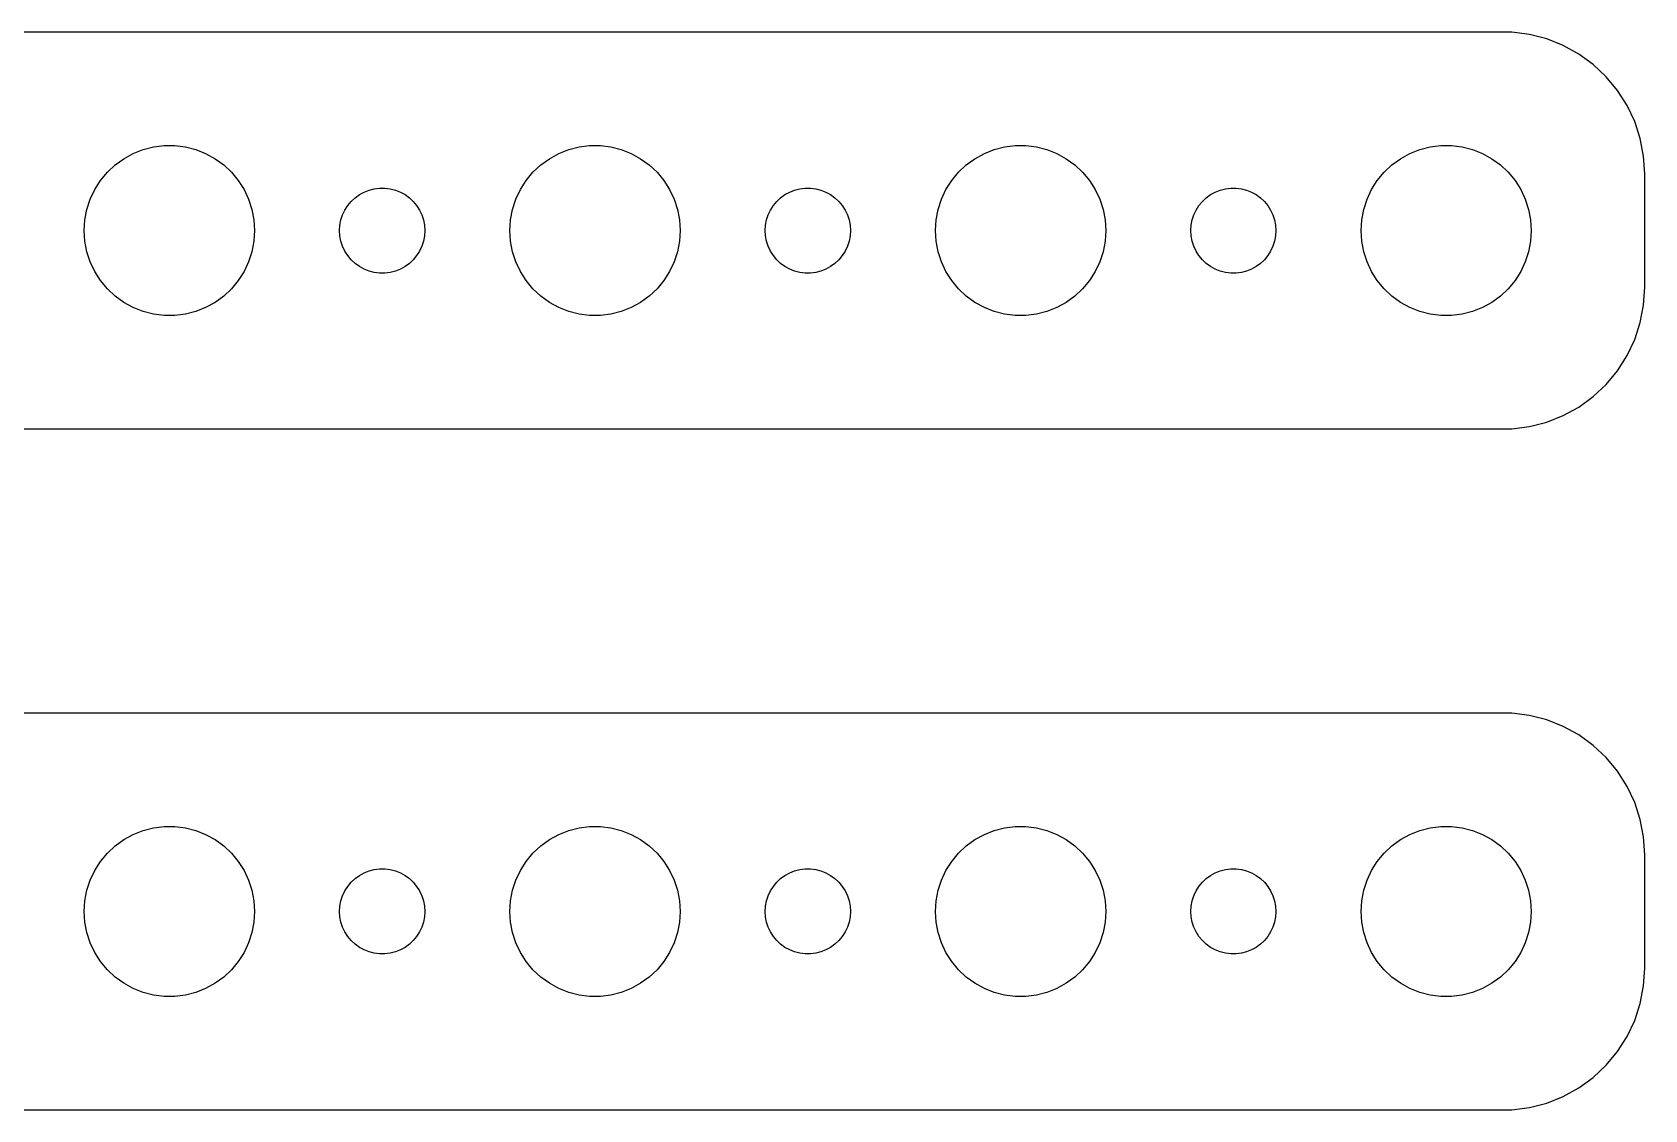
# Model space of a CAD drawing. Header units: metres. Extents: x -112 to 112, y 65 to 151.
# Drawn here: x 55.2 to 112, y 65 to 103 of the extents above; entities that cross this region are included whole.
import ezdxf

# ---------------------------------------------------------------- set-up
doc = ezdxf.new("R2010")
doc.units = ezdxf.units.M

msp = doc.modelspace()

# ---------------------------------------------------------------- linework, layer by layer
for p, q in [((107.314, 102.99), (-107.314, 102.99)), ((107.937, 102.911), (107.314, 102.99)), ((108.545, 102.755), (107.937, 102.911)), ((109.129, 102.524), (108.545, 102.755)), ((109.679, 102.222), (109.129, 102.524)), ((110.187, 101.853), (109.679, 102.222)), ((110.645, 101.423), (110.187, 101.853)), ((111.045, 100.939), (110.645, 101.423)), ((111.382, 100.409), (111.045, 100.939)), ((111.649, 99.8406), (111.382, 100.409)), ((111.843, 99.2434), (111.649, 99.8406)), ((59.0729, 98.8532), (59.4379, 98.9469)), ((59.4379, 98.9469), (59.8116, 98.9941)), ((59.8116, 98.9941), (60.1884, 98.9941)), ((60.1884, 98.9941), (60.5621, 98.9469)), ((60.5621, 98.9469), (60.927, 98.8532)), ((74.073, 98.8532), (74.4379, 98.9469)), ((74.4379, 98.9469), (74.8116, 98.9941)), ((74.8116, 98.9941), (75.1884, 98.9941)), ((75.1884, 98.9941), (75.5621, 98.9469)), ((75.5621, 98.9469), (75.927, 98.8532)), ((89.073, 98.8532), (89.4379, 98.9469)), ((89.4379, 98.9469), (89.8116, 98.9941)), ((89.8116, 98.9941), (90.1884, 98.9941)), ((90.1884, 98.9941), (90.5621, 98.9469)), ((90.5621, 98.9469), (90.927, 98.8532)), ((104.073, 98.8532), (104.438, 98.9469)), ((104.438, 98.9469), (104.812, 98.9941)), ((104.812, 98.9941), (105.188, 98.9941)), ((105.188, 98.9941), (105.562, 98.9469)), ((105.562, 98.9469), (105.927, 98.8532)), ((111.961, 98.6267), (111.843, 99.2434)), ((58.0877, 98.3115), (58.3925, 98.533)), ((58.3925, 98.533), (58.7227, 98.7145)), ((58.7227, 98.7145), (59.0729, 98.8532)), ((60.927, 98.8532), (61.2773, 98.7145)), ((61.2773, 98.7145), (61.6075, 98.533)), ((61.6075, 98.533), (61.9123, 98.3115)), ((73.0877, 98.3115), (73.3925, 98.533)), ((73.3925, 98.533), (73.7227, 98.7145)), ((73.7227, 98.7145), (74.073, 98.8532)), ((75.927, 98.8532), (76.2773, 98.7145)), ((76.2773, 98.7145), (76.6075, 98.533)), ((76.6075, 98.533), (76.9123, 98.3115)), ((88.0877, 98.3115), (88.3925, 98.533)), ((88.3925, 98.533), (88.7227, 98.7145)), ((88.7227, 98.7145), (89.073, 98.8532)), ((90.927, 98.8532), (91.2773, 98.7145)), ((91.2773, 98.7145), (91.6075, 98.533)), ((91.6075, 98.533), (91.9123, 98.3115)), ((103.088, 98.3115), (103.393, 98.533)), ((103.393, 98.533), (103.723, 98.7145)), ((103.723, 98.7145), (104.073, 98.8532)), ((105.927, 98.8532), (106.277, 98.7145)), ((106.277, 98.7145), (106.607, 98.533)), ((106.607, 98.533), (106.912, 98.3115)), ((112, 98), (111.961, 98.6267)), ((57.3711, 97.4453), (57.5729, 97.7634)), ((57.5729, 97.7634), (57.8131, 98.0536)), ((57.8131, 98.0536), (58.0877, 98.3115)), ((61.9123, 98.3115), (62.1869, 98.0536)), ((62.1869, 98.0536), (62.427, 97.7634)), ((62.427, 97.7634), (62.6289, 97.4453)), ((72.3711, 97.4453), (72.573, 97.7634)), ((72.573, 97.7634), (72.8131, 98.0536)), ((72.8131, 98.0536), (73.0877, 98.3115)), ((76.9123, 98.3115), (77.1869, 98.0536)), ((77.1869, 98.0536), (77.427, 97.7634)), ((77.427, 97.7634), (77.6289, 97.4453)), ((87.3711, 97.4453), (87.573, 97.7634)), ((87.573, 97.7634), (87.8131, 98.0536)), ((87.8131, 98.0536), (88.0877, 98.3115)), ((91.9123, 98.3115), (92.1869, 98.0536)), ((92.1869, 98.0536), (92.427, 97.7634)), ((92.427, 97.7634), (92.6289, 97.4453)), ((102.371, 97.4453), (102.573, 97.7634)), ((102.573, 97.7634), (102.813, 98.0536)), ((102.813, 98.0536), (103.088, 98.3115)), ((106.912, 98.3115), (107.187, 98.0536)), ((107.187, 98.0536), (107.427, 97.7634)), ((107.427, 97.7634), (107.629, 97.4453)), ((112, 94), (112, 98)), ((57.2107, 97.1044), (57.3711, 97.4453)), ((62.6289, 97.4453), (62.7893, 97.1044)), ((66.5439, 97.1558), (66.6963, 97.2665)), ((66.6963, 97.2665), (66.8613, 97.3572)), ((66.8613, 97.3572), (67.0365, 97.4266)), ((67.0365, 97.4266), (67.2189, 97.4734)), ((67.2189, 97.4734), (67.4058, 97.497)), ((67.4058, 97.497), (67.5942, 97.497)), ((67.5942, 97.497), (67.7811, 97.4734)), ((67.7811, 97.4734), (67.9635, 97.4266)), ((67.9635, 97.4266), (68.1387, 97.3572)), ((68.1387, 97.3572), (68.3037, 97.2665)), ((68.3037, 97.2665), (68.4561, 97.1558)), ((72.2107, 97.1044), (72.3711, 97.4453)), ((77.6289, 97.4453), (77.7893, 97.1044)), ((81.5439, 97.1558), (81.6963, 97.2665)), ((81.6963, 97.2665), (81.8613, 97.3572)), ((81.8613, 97.3572), (82.0365, 97.4266)), ((82.0365, 97.4266), (82.2189, 97.4734)), ((82.2189, 97.4734), (82.4058, 97.497)), ((82.4058, 97.497), (82.5942, 97.497)), ((82.5942, 97.497), (82.7811, 97.4734)), ((82.7811, 97.4734), (82.9635, 97.4266)), ((82.9635, 97.4266), (83.1387, 97.3572)), ((83.1387, 97.3572), (83.3037, 97.2665)), ((83.3037, 97.2665), (83.4561, 97.1558)), ((87.2107, 97.1044), (87.3711, 97.4453)), ((92.6289, 97.4453), (92.7893, 97.1044)), ((96.5439, 97.1558), (96.6963, 97.2665)), ((96.6963, 97.2665), (96.8613, 97.3572)), ((96.8613, 97.3572), (97.0365, 97.4266)), ((97.0365, 97.4266), (97.2189, 97.4734)), ((97.2189, 97.4734), (97.4058, 97.497)), ((97.4058, 97.497), (97.5942, 97.497)), ((97.5942, 97.497), (97.7811, 97.4734)), ((97.7811, 97.4734), (97.9635, 97.4266)), ((97.9635, 97.4266), (98.1387, 97.3572)), ((98.1387, 97.3572), (98.3037, 97.2665)), ((98.3037, 97.2665), (98.4561, 97.1558)), ((102.211, 97.1044), (102.371, 97.4453)), ((107.629, 97.4453), (107.789, 97.1044)), ((57.0237, 96.376), (57.0942, 96.7461)), ((57.0942, 96.7461), (57.2107, 97.1044)), ((62.7893, 97.1044), (62.9057, 96.7461)), ((62.9057, 96.7461), (62.9763, 96.376)), ((66.1053, 96.5522), (66.1855, 96.7226)), ((66.1855, 96.7226), (66.2865, 96.8817)), ((66.2865, 96.8817), (66.4065, 97.0268)), ((66.4065, 97.0268), (66.5439, 97.1558)), ((68.4561, 97.1558), (68.5934, 97.0268)), ((68.5934, 97.0268), (68.7135, 96.8817)), ((68.7135, 96.8817), (68.8145, 96.7226)), ((68.8145, 96.7226), (68.8947, 96.5522)), ((72.0237, 96.376), (72.0943, 96.7461)), ((72.0943, 96.7461), (72.2107, 97.1044)), ((77.7893, 97.1044), (77.9057, 96.7461)), ((77.9057, 96.7461), (77.9763, 96.376)), ((81.1053, 96.5522), (81.1855, 96.7226)), ((81.1855, 96.7226), (81.2865, 96.8817)), ((81.2865, 96.8817), (81.4065, 97.0268)), ((81.4065, 97.0268), (81.5439, 97.1558)), ((83.4561, 97.1558), (83.5934, 97.0268)), ((83.5934, 97.0268), (83.7135, 96.8817)), ((83.7135, 96.8817), (83.8145, 96.7226)), ((83.8145, 96.7226), (83.8947, 96.5522)), ((87.0237, 96.376), (87.0943, 96.7461)), ((87.0943, 96.7461), (87.2107, 97.1044)), ((92.7893, 97.1044), (92.9057, 96.7461)), ((92.9057, 96.7461), (92.9763, 96.376)), ((96.1053, 96.5522), (96.1855, 96.7226)), ((96.1855, 96.7226), (96.2865, 96.8817)), ((96.2865, 96.8817), (96.4065, 97.0268)), ((96.4065, 97.0268), (96.5439, 97.1558)), ((98.4561, 97.1558), (98.5934, 97.0268)), ((98.5934, 97.0268), (98.7135, 96.8817)), ((98.7135, 96.8817), (98.8145, 96.7226)), ((98.8145, 96.7226), (98.8947, 96.5522)), ((102.024, 96.376), (102.094, 96.7461)), ((102.094, 96.7461), (102.211, 97.1044)), ((107.789, 97.1044), (107.906, 96.7461)), ((107.906, 96.7461), (107.976, 96.376)), ((57, 96), (57.0237, 96.376)), ((62.9763, 96.376), (63, 96)), ((66, 96), (66.0118, 96.188)), ((66.0118, 96.188), (66.0471, 96.373)), ((66.0471, 96.373), (66.1053, 96.5522)), ((68.8947, 96.5522), (68.9529, 96.373)), ((68.9529, 96.373), (68.9882, 96.188)), ((68.9882, 96.188), (69, 96)), ((72, 96), (72.0237, 96.376)), ((77.9763, 96.376), (78, 96)), ((81, 96), (81.0118, 96.188)), ((81.0118, 96.188), (81.0471, 96.373)), ((81.0471, 96.373), (81.1053, 96.5522)), ((83.8947, 96.5522), (83.9529, 96.373)), ((83.9529, 96.373), (83.9882, 96.188)), ((83.9882, 96.188), (84, 96)), ((87, 96), (87.0237, 96.376)), ((92.9763, 96.376), (93, 96)), ((96, 96), (96.0118, 96.188)), ((96.0118, 96.188), (96.0471, 96.373)), ((96.0471, 96.373), (96.1053, 96.5522)), ((98.8947, 96.5522), (98.9529, 96.373)), ((98.9529, 96.373), (98.9882, 96.188)), ((98.9882, 96.188), (99, 96)), ((102, 96), (102.024, 96.376)), ((107.976, 96.376), (108, 96)), ((57.0237, 95.624), (57, 96)), ((57.0942, 95.2539), (57.0237, 95.624)), ((62.9763, 95.624), (62.9057, 95.2539)), ((63, 96), (62.9763, 95.624)), ((66.0118, 95.812), (66, 96)), ((66.0471, 95.627), (66.0118, 95.812)), ((66.1053, 95.4478), (66.0471, 95.627)), ((68.9529, 95.627), (68.8947, 95.4478)), ((68.9882, 95.812), (68.9529, 95.627)), ((69, 96), (68.9882, 95.812)), ((72.0237, 95.624), (72, 96)), ((72.0943, 95.2539), (72.0237, 95.624)), ((77.9763, 95.624), (77.9057, 95.2539)), ((78, 96), (77.9763, 95.624)), ((81.0118, 95.812), (81, 96)), ((81.0471, 95.627), (81.0118, 95.812)), ((81.1053, 95.4478), (81.0471, 95.627)), ((83.9529, 95.627), (83.8947, 95.4478)), ((83.9882, 95.812), (83.9529, 95.627)), ((84, 96), (83.9882, 95.812)), ((87.0237, 95.624), (87, 96)), ((87.0943, 95.2539), (87.0237, 95.624)), ((92.9763, 95.624), (92.9057, 95.2539)), ((93, 96), (92.9763, 95.624)), ((96.0118, 95.812), (96, 96)), ((96.0471, 95.627), (96.0118, 95.812)), ((96.1053, 95.4478), (96.0471, 95.627)), ((98.9529, 95.627), (98.8947, 95.4478)), ((98.9882, 95.812), (98.9529, 95.627)), ((99, 96), (98.9882, 95.812)), ((102.024, 95.624), (102, 96)), ((102.094, 95.2539), (102.024, 95.624)), ((107.976, 95.624), (107.906, 95.2539)), ((108, 96), (107.976, 95.624)), ((57.2107, 94.8956), (57.0942, 95.2539)), ((62.9057, 95.2539), (62.7893, 94.8956)), ((66.1855, 95.2774), (66.1053, 95.4478)), ((66.2865, 95.1183), (66.1855, 95.2774)), ((66.4065, 94.9732), (66.2865, 95.1183)), ((66.5439, 94.8442), (66.4065, 94.9732)), ((68.5934, 94.9732), (68.4561, 94.8442)), ((68.7135, 95.1183), (68.5934, 94.9732)), ((68.8145, 95.2774), (68.7135, 95.1183)), ((68.8947, 95.4478), (68.8145, 95.2774)), ((72.2107, 94.8956), (72.0943, 95.2539)), ((77.9057, 95.2539), (77.7893, 94.8956)), ((81.1855, 95.2774), (81.1053, 95.4478)), ((81.2865, 95.1183), (81.1855, 95.2774)), ((81.4065, 94.9732), (81.2865, 95.1183)), ((81.5439, 94.8442), (81.4065, 94.9732)), ((83.5934, 94.9732), (83.4561, 94.8442)), ((83.7135, 95.1183), (83.5934, 94.9732)), ((83.8145, 95.2774), (83.7135, 95.1183)), ((83.8947, 95.4478), (83.8145, 95.2774)), ((87.2107, 94.8956), (87.0943, 95.2539)), ((92.9057, 95.2539), (92.7893, 94.8956)), ((96.1855, 95.2774), (96.1053, 95.4478)), ((96.2865, 95.1183), (96.1855, 95.2774)), ((96.4065, 94.9732), (96.2865, 95.1183)), ((96.5439, 94.8442), (96.4065, 94.9732)), ((98.5934, 94.9732), (98.4561, 94.8442)), ((98.7135, 95.1183), (98.5934, 94.9732)), ((98.8145, 95.2774), (98.7135, 95.1183)), ((98.8947, 95.4478), (98.8145, 95.2774)), ((102.211, 94.8956), (102.094, 95.2539)), ((107.906, 95.2539), (107.789, 94.8956)), ((57.3711, 94.5547), (57.2107, 94.8956)), ((57.5729, 94.2366), (57.3711, 94.5547)), ((62.6289, 94.5547), (62.427, 94.2366)), ((62.7893, 94.8956), (62.6289, 94.5547)), ((66.6963, 94.7335), (66.5439, 94.8442)), ((66.8613, 94.6428), (66.6963, 94.7335)), ((67.0365, 94.5734), (66.8613, 94.6428)), ((67.2189, 94.5266), (67.0365, 94.5734)), ((67.4058, 94.503), (67.2189, 94.5266)), ((67.5942, 94.503), (67.4058, 94.503)), ((67.7811, 94.5266), (67.5942, 94.503)), ((67.9635, 94.5734), (67.7811, 94.5266)), ((68.1387, 94.6428), (67.9635, 94.5734)), ((68.3037, 94.7335), (68.1387, 94.6428)), ((68.4561, 94.8442), (68.3037, 94.7335)), ((72.3711, 94.5547), (72.2107, 94.8956)), ((72.573, 94.2366), (72.3711, 94.5547)), ((77.6289, 94.5547), (77.427, 94.2366)), ((77.7893, 94.8956), (77.6289, 94.5547)), ((81.6963, 94.7335), (81.5439, 94.8442)), ((81.8613, 94.6428), (81.6963, 94.7335)), ((82.0365, 94.5734), (81.8613, 94.6428)), ((82.2189, 94.5266), (82.0365, 94.5734)), ((82.4058, 94.503), (82.2189, 94.5266)), ((82.5942, 94.503), (82.4058, 94.503)), ((82.7811, 94.5266), (82.5942, 94.503)), ((82.9635, 94.5734), (82.7811, 94.5266)), ((83.1387, 94.6428), (82.9635, 94.5734)), ((83.3037, 94.7335), (83.1387, 94.6428)), ((83.4561, 94.8442), (83.3037, 94.7335)), ((87.3711, 94.5547), (87.2107, 94.8956)), ((87.573, 94.2366), (87.3711, 94.5547)), ((92.6289, 94.5547), (92.427, 94.2366)), ((92.7893, 94.8956), (92.6289, 94.5547)), ((96.6963, 94.7335), (96.5439, 94.8442)), ((96.8613, 94.6428), (96.6963, 94.7335)), ((97.0365, 94.5734), (96.8613, 94.6428)), ((97.2189, 94.5266), (97.0365, 94.5734)), ((97.4058, 94.503), (97.2189, 94.5266)), ((97.5942, 94.503), (97.4058, 94.503)), ((97.7811, 94.5266), (97.5942, 94.503)), ((97.9635, 94.5734), (97.7811, 94.5266)), ((98.1387, 94.6428), (97.9635, 94.5734)), ((98.3037, 94.7335), (98.1387, 94.6428)), ((98.4561, 94.8442), (98.3037, 94.7335)), ((102.371, 94.5547), (102.211, 94.8956)), ((102.573, 94.2366), (102.371, 94.5547)), ((107.629, 94.5547), (107.427, 94.2366)), ((107.789, 94.8956), (107.629, 94.5547)), ((57.8131, 93.9464), (57.5729, 94.2366)), ((58.0877, 93.6885), (57.8131, 93.9464)), ((62.1869, 93.9464), (61.9123, 93.6885)), ((62.427, 94.2366), (62.1869, 93.9464)), ((72.8131, 93.9464), (72.573, 94.2366)), ((73.0877, 93.6885), (72.8131, 93.9464)), ((77.1869, 93.9464), (76.9123, 93.6885)), ((77.427, 94.2366), (77.1869, 93.9464)), ((87.8131, 93.9464), (87.573, 94.2366)), ((88.0877, 93.6885), (87.8131, 93.9464)), ((92.1869, 93.9464), (91.9123, 93.6885)), ((92.427, 94.2366), (92.1869, 93.9464)), ((102.813, 93.9464), (102.573, 94.2366)), ((103.088, 93.6885), (102.813, 93.9464)), ((107.187, 93.9464), (106.912, 93.6885)), ((107.427, 94.2366), (107.187, 93.9464)), ((111.961, 93.3733), (112, 94)), ((58.3925, 93.467), (58.0877, 93.6885)), ((58.7227, 93.2855), (58.3925, 93.467)), ((59.0729, 93.1468), (58.7227, 93.2855)), ((61.2773, 93.2855), (60.927, 93.1468)), ((61.6075, 93.467), (61.2773, 93.2855)), ((61.9123, 93.6885), (61.6075, 93.467)), ((73.3925, 93.467), (73.0877, 93.6885)), ((73.7227, 93.2855), (73.3925, 93.467)), ((74.073, 93.1468), (73.7227, 93.2855)), ((76.2773, 93.2855), (75.927, 93.1468)), ((76.6075, 93.467), (76.2773, 93.2855)), ((76.9123, 93.6885), (76.6075, 93.467)), ((88.3925, 93.467), (88.0877, 93.6885)), ((88.7227, 93.2855), (88.3925, 93.467)), ((89.073, 93.1468), (88.7227, 93.2855)), ((91.2773, 93.2855), (90.927, 93.1468)), ((91.6075, 93.467), (91.2773, 93.2855)), ((91.9123, 93.6885), (91.6075, 93.467)), ((103.393, 93.467), (103.088, 93.6885)), ((103.723, 93.2855), (103.393, 93.467)), ((104.073, 93.1468), (103.723, 93.2855)), ((106.277, 93.2855), (105.927, 93.1468)), ((106.607, 93.467), (106.277, 93.2855)), ((106.912, 93.6885), (106.607, 93.467)), ((111.843, 92.7566), (111.961, 93.3733)), ((59.4379, 93.0531), (59.0729, 93.1468)), ((59.8116, 93.0059), (59.4379, 93.0531)), ((60.1884, 93.0059), (59.8116, 93.0059)), ((60.5621, 93.0531), (60.1884, 93.0059)), ((60.927, 93.1468), (60.5621, 93.0531)), ((74.4379, 93.0531), (74.073, 93.1468)), ((74.8116, 93.0059), (74.4379, 93.0531)), ((75.1884, 93.0059), (74.8116, 93.0059)), ((75.5621, 93.0531), (75.1884, 93.0059)), ((75.927, 93.1468), (75.5621, 93.0531)), ((89.4379, 93.0531), (89.073, 93.1468)), ((89.8116, 93.0059), (89.4379, 93.0531)), ((90.1884, 93.0059), (89.8116, 93.0059)), ((90.5621, 93.0531), (90.1884, 93.0059)), ((90.927, 93.1468), (90.5621, 93.0531)), ((104.438, 93.0531), (104.073, 93.1468)), ((104.812, 93.0059), (104.438, 93.0531)), ((105.188, 93.0059), (104.812, 93.0059)), ((105.562, 93.0531), (105.188, 93.0059)), ((105.927, 93.1468), (105.562, 93.0531)), ((111.649, 92.1594), (111.843, 92.7566)), ((111.382, 91.5912), (111.649, 92.1594)), ((111.045, 91.0611), (111.382, 91.5912)), ((110.645, 90.5773), (111.045, 91.0611)), ((110.187, 90.1474), (110.645, 90.5773)), ((109.679, 89.7784), (110.187, 90.1474)), ((107.937, 89.0886), (108.545, 89.2447)), ((108.545, 89.2447), (109.129, 89.4759)), ((109.129, 89.4759), (109.679, 89.7784)), ((-107.314, 89.0099), (107.314, 89.0099)), ((107.314, 89.0099), (107.937, 89.0886)), ((107.314, 78.9901), (-107.314, 78.9901)), ((107.937, 78.9114), (107.314, 78.9901)), ((108.545, 78.7553), (107.937, 78.9114)), ((109.129, 78.5241), (108.545, 78.7553)), ((109.679, 78.2216), (109.129, 78.5241)), ((110.187, 77.8526), (109.679, 78.2216)), ((110.645, 77.4227), (110.187, 77.8526)), ((111.045, 76.9389), (110.645, 77.4227)), ((111.382, 76.4088), (111.045, 76.9389)), ((111.649, 75.8406), (111.382, 76.4088)), ((111.843, 75.2434), (111.649, 75.8406)), ((111.961, 74.6267), (111.843, 75.2434)), ((58.0877, 74.3115), (58.3925, 74.533)), ((58.3925, 74.533), (58.7227, 74.7145)), ((58.7227, 74.7145), (59.0729, 74.8532)), ((59.0729, 74.8532), (59.4379, 74.9469)), ((59.4379, 74.9469), (59.8116, 74.9941)), ((59.8116, 74.9941), (60.1884, 74.9941)), ((60.1884, 74.9941), (60.5621, 74.9469)), ((60.5621, 74.9469), (60.927, 74.8532)), ((60.927, 74.8532), (61.2773, 74.7145)), ((61.2773, 74.7145), (61.6075, 74.533)), ((61.6075, 74.533), (61.9123, 74.3115)), ((73.0877, 74.3115), (73.3925, 74.533)), ((73.3925, 74.533), (73.7227, 74.7145)), ((73.7227, 74.7145), (74.073, 74.8532)), ((74.073, 74.8532), (74.4379, 74.9469)), ((74.4379, 74.9469), (74.8116, 74.9941)), ((74.8116, 74.9941), (75.1884, 74.9941)), ((75.1884, 74.9941), (75.5621, 74.9469)), ((75.5621, 74.9469), (75.927, 74.8532)), ((75.927, 74.8532), (76.2773, 74.7145)), ((76.2773, 74.7145), (76.6075, 74.533)), ((76.6075, 74.533), (76.9123, 74.3115)), ((88.0877, 74.3115), (88.3925, 74.533)), ((88.3925, 74.533), (88.7227, 74.7145)), ((88.7227, 74.7145), (89.073, 74.8532)), ((89.073, 74.8532), (89.4379, 74.9469)), ((89.4379, 74.9469), (89.8116, 74.9941)), ((89.8116, 74.9941), (90.1884, 74.9941)), ((90.1884, 74.9941), (90.5621, 74.9469)), ((90.5621, 74.9469), (90.927, 74.8532)), ((90.927, 74.8532), (91.2773, 74.7145)), ((91.2773, 74.7145), (91.6075, 74.533)), ((91.6075, 74.533), (91.9123, 74.3115)), ((103.088, 74.3115), (103.393, 74.533)), ((103.393, 74.533), (103.723, 74.7145)), ((103.723, 74.7145), (104.073, 74.8532)), ((104.073, 74.8532), (104.438, 74.9469)), ((104.438, 74.9469), (104.812, 74.9941)), ((104.812, 74.9941), (105.188, 74.9941)), ((105.188, 74.9941), (105.562, 74.9469)), ((105.562, 74.9469), (105.927, 74.8532)), ((105.927, 74.8532), (106.277, 74.7145)), ((106.277, 74.7145), (106.607, 74.533)), ((106.607, 74.533), (106.912, 74.3115)), ((112, 74), (111.961, 74.6267)), ((57.5729, 73.7634), (57.8131, 74.0536)), ((57.8131, 74.0536), (58.0877, 74.3115)), ((61.9123, 74.3115), (62.1869, 74.0536)), ((62.1869, 74.0536), (62.427, 73.7634)), ((72.573, 73.7634), (72.8131, 74.0536)), ((72.8131, 74.0536), (73.0877, 74.3115)), ((76.9123, 74.3115), (77.1869, 74.0536)), ((77.1869, 74.0536), (77.427, 73.7634)), ((87.573, 73.7634), (87.8131, 74.0536)), ((87.8131, 74.0536), (88.0877, 74.3115)), ((91.9123, 74.3115), (92.1869, 74.0536)), ((92.1869, 74.0536), (92.427, 73.7634)), ((102.573, 73.7634), (102.813, 74.0536)), ((102.813, 74.0536), (103.088, 74.3115)), ((106.912, 74.3115), (107.187, 74.0536)), ((107.187, 74.0536), (107.427, 73.7634)), ((112, 70), (112, 74)), ((57.2107, 73.1044), (57.3711, 73.4453)), ((57.3711, 73.4453), (57.5729, 73.7634)), ((62.427, 73.7634), (62.6289, 73.4453)), ((62.6289, 73.4453), (62.7893, 73.1044)), ((66.6963, 73.2665), (66.8613, 73.3572)), ((66.8613, 73.3572), (67.0365, 73.4266)), ((67.0365, 73.4266), (67.2189, 73.4734)), ((67.2189, 73.4734), (67.4058, 73.497)), ((67.4058, 73.497), (67.5942, 73.497)), ((67.5942, 73.497), (67.7811, 73.4734)), ((67.7811, 73.4734), (67.9635, 73.4266)), ((67.9635, 73.4266), (68.1387, 73.3572)), ((68.1387, 73.3572), (68.3037, 73.2665)), ((72.2107, 73.1044), (72.3711, 73.4453)), ((72.3711, 73.4453), (72.573, 73.7634)), ((77.427, 73.7634), (77.6289, 73.4453)), ((77.6289, 73.4453), (77.7893, 73.1044)), ((81.6963, 73.2665), (81.8613, 73.3572)), ((81.8613, 73.3572), (82.0365, 73.4266)), ((82.0365, 73.4266), (82.2189, 73.4734)), ((82.2189, 73.4734), (82.4058, 73.497)), ((82.4058, 73.497), (82.5942, 73.497)), ((82.5942, 73.497), (82.7811, 73.4734)), ((82.7811, 73.4734), (82.9635, 73.4266)), ((82.9635, 73.4266), (83.1387, 73.3572)), ((83.1387, 73.3572), (83.3037, 73.2665)), ((87.2107, 73.1044), (87.3711, 73.4453)), ((87.3711, 73.4453), (87.573, 73.7634)), ((92.427, 73.7634), (92.6289, 73.4453)), ((92.6289, 73.4453), (92.7893, 73.1044)), ((96.6963, 73.2665), (96.8613, 73.3572)), ((96.8613, 73.3572), (97.0365, 73.4266)), ((97.0365, 73.4266), (97.2189, 73.4734)), ((97.2189, 73.4734), (97.4058, 73.497)), ((97.4058, 73.497), (97.5942, 73.497)), ((97.5942, 73.497), (97.7811, 73.4734)), ((97.7811, 73.4734), (97.9635, 73.4266)), ((97.9635, 73.4266), (98.1387, 73.3572)), ((98.1387, 73.3572), (98.3037, 73.2665)), ((102.211, 73.1044), (102.371, 73.4453)), ((102.371, 73.4453), (102.573, 73.7634)), ((107.427, 73.7634), (107.629, 73.4453)), ((107.629, 73.4453), (107.789, 73.1044)), ((57.0942, 72.7461), (57.2107, 73.1044)), ((62.7893, 73.1044), (62.9057, 72.7461)), ((66.1855, 72.7226), (66.2865, 72.8817)), ((66.2865, 72.8817), (66.4065, 73.0268)), ((66.4065, 73.0268), (66.5439, 73.1558)), ((66.5439, 73.1558), (66.6963, 73.2665)), ((68.3037, 73.2665), (68.4561, 73.1558)), ((68.4561, 73.1558), (68.5934, 73.0268)), ((68.5934, 73.0268), (68.7135, 72.8817)), ((68.7135, 72.8817), (68.8145, 72.7226)), ((72.0943, 72.7461), (72.2107, 73.1044)), ((77.7893, 73.1044), (77.9057, 72.7461)), ((81.1855, 72.7226), (81.2865, 72.8817)), ((81.2865, 72.8817), (81.4065, 73.0268)), ((81.4065, 73.0268), (81.5439, 73.1558)), ((81.5439, 73.1558), (81.6963, 73.2665)), ((83.3037, 73.2665), (83.4561, 73.1558)), ((83.4561, 73.1558), (83.5934, 73.0268)), ((83.5934, 73.0268), (83.7135, 72.8817)), ((83.7135, 72.8817), (83.8145, 72.7226)), ((87.0943, 72.7461), (87.2107, 73.1044)), ((92.7893, 73.1044), (92.9057, 72.7461)), ((96.1855, 72.7226), (96.2865, 72.8817)), ((96.2865, 72.8817), (96.4065, 73.0268)), ((96.4065, 73.0268), (96.5439, 73.1558)), ((96.5439, 73.1558), (96.6963, 73.2665)), ((98.3037, 73.2665), (98.4561, 73.1558)), ((98.4561, 73.1558), (98.5934, 73.0268)), ((98.5934, 73.0268), (98.7135, 72.8817)), ((98.7135, 72.8817), (98.8145, 72.7226)), ((102.094, 72.7461), (102.211, 73.1044)), ((107.789, 73.1044), (107.906, 72.7461)), ((57, 72), (57.0237, 72.376)), ((57.0237, 72.376), (57.0942, 72.7461)), ((62.9057, 72.7461), (62.9763, 72.376)), ((62.9763, 72.376), (63, 72)), ((66, 72), (66.0118, 72.188)), ((66.0118, 72.188), (66.0471, 72.373)), ((66.0471, 72.373), (66.1053, 72.5522)), ((66.1053, 72.5522), (66.1855, 72.7226)), ((68.8145, 72.7226), (68.8947, 72.5522)), ((68.8947, 72.5522), (68.9529, 72.373)), ((68.9529, 72.373), (68.9882, 72.188)), ((68.9882, 72.188), (69, 72)), ((72, 72), (72.0237, 72.376)), ((72.0237, 72.376), (72.0943, 72.7461)), ((77.9057, 72.7461), (77.9763, 72.376)), ((77.9763, 72.376), (78, 72)), ((81, 72), (81.0118, 72.188)), ((81.0118, 72.188), (81.0471, 72.373)), ((81.0471, 72.373), (81.1053, 72.5522)), ((81.1053, 72.5522), (81.1855, 72.7226)), ((83.8145, 72.7226), (83.8947, 72.5522)), ((83.8947, 72.5522), (83.9529, 72.373)), ((83.9529, 72.373), (83.9882, 72.188)), ((83.9882, 72.188), (84, 72)), ((87, 72), (87.0237, 72.376)), ((87.0237, 72.376), (87.0943, 72.7461)), ((92.9057, 72.7461), (92.9763, 72.376)), ((92.9763, 72.376), (93, 72)), ((96, 72), (96.0118, 72.188)), ((96.0118, 72.188), (96.0471, 72.373)), ((96.0471, 72.373), (96.1053, 72.5522)), ((96.1053, 72.5522), (96.1855, 72.7226)), ((98.8145, 72.7226), (98.8947, 72.5522)), ((98.8947, 72.5522), (98.9529, 72.373)), ((98.9529, 72.373), (98.9882, 72.188)), ((98.9882, 72.188), (99, 72)), ((102, 72), (102.024, 72.376)), ((102.024, 72.376), (102.094, 72.7461)), ((107.906, 72.7461), (107.976, 72.376)), ((107.976, 72.376), (108, 72)), ((57.0237, 71.624), (57, 72)), ((57.0942, 71.2539), (57.0237, 71.624)), ((62.9763, 71.624), (62.9057, 71.2539)), ((63, 72), (62.9763, 71.624)), ((66.0118, 71.812), (66, 72)), ((66.0471, 71.627), (66.0118, 71.812)), ((66.1053, 71.4478), (66.0471, 71.627)), ((68.9529, 71.627), (68.8947, 71.4478)), ((68.9882, 71.812), (68.9529, 71.627)), ((69, 72), (68.9882, 71.812)), ((72.0237, 71.624), (72, 72)), ((72.0943, 71.2539), (72.0237, 71.624)), ((77.9763, 71.624), (77.9057, 71.2539)), ((78, 72), (77.9763, 71.624)), ((81.0118, 71.812), (81, 72)), ((81.0471, 71.627), (81.0118, 71.812)), ((81.1053, 71.4478), (81.0471, 71.627)), ((83.9529, 71.627), (83.8947, 71.4478)), ((83.9882, 71.812), (83.9529, 71.627)), ((84, 72), (83.9882, 71.812)), ((87.0237, 71.624), (87, 72)), ((87.0943, 71.2539), (87.0237, 71.624)), ((92.9763, 71.624), (92.9057, 71.2539)), ((93, 72), (92.9763, 71.624)), ((96.0118, 71.812), (96, 72)), ((96.0471, 71.627), (96.0118, 71.812)), ((96.1053, 71.4478), (96.0471, 71.627)), ((98.9529, 71.627), (98.8947, 71.4478)), ((98.9882, 71.812), (98.9529, 71.627)), ((99, 72), (98.9882, 71.812)), ((102.024, 71.624), (102, 72)), ((102.094, 71.2539), (102.024, 71.624)), ((107.976, 71.624), (107.906, 71.2539)), ((108, 72), (107.976, 71.624)), ((57.2107, 70.8956), (57.0942, 71.2539)), ((62.9057, 71.2539), (62.7893, 70.8956)), ((66.1855, 71.2774), (66.1053, 71.4478)), ((66.2865, 71.1183), (66.1855, 71.2774)), ((66.4065, 70.9732), (66.2865, 71.1183)), ((68.7135, 71.1183), (68.5934, 70.9732)), ((68.8145, 71.2774), (68.7135, 71.1183)), ((68.8947, 71.4478), (68.8145, 71.2774)), ((72.2107, 70.8956), (72.0943, 71.2539)), ((77.9057, 71.2539), (77.7893, 70.8956)), ((81.1855, 71.2774), (81.1053, 71.4478)), ((81.2865, 71.1183), (81.1855, 71.2774)), ((81.4065, 70.9732), (81.2865, 71.1183)), ((83.7135, 71.1183), (83.5934, 70.9732)), ((83.8145, 71.2774), (83.7135, 71.1183)), ((83.8947, 71.4478), (83.8145, 71.2774)), ((87.2107, 70.8956), (87.0943, 71.2539)), ((92.9057, 71.2539), (92.7893, 70.8956)), ((96.1855, 71.2774), (96.1053, 71.4478)), ((96.2865, 71.1183), (96.1855, 71.2774)), ((96.4065, 70.9732), (96.2865, 71.1183)), ((98.7135, 71.1183), (98.5934, 70.9732)), ((98.8145, 71.2774), (98.7135, 71.1183)), ((98.8947, 71.4478), (98.8145, 71.2774)), ((102.211, 70.8956), (102.094, 71.2539)), ((107.906, 71.2539), (107.789, 70.8956)), ((57.3711, 70.5547), (57.2107, 70.8956)), ((57.5729, 70.2366), (57.3711, 70.5547)), ((62.6289, 70.5547), (62.427, 70.2366)), ((62.7893, 70.8956), (62.6289, 70.5547)), ((66.5439, 70.8442), (66.4065, 70.9732)), ((66.6963, 70.7335), (66.5439, 70.8442)), ((66.8613, 70.6428), (66.6963, 70.7335)), ((67.0365, 70.5734), (66.8613, 70.6428)), ((67.2189, 70.5266), (67.0365, 70.5734)), ((67.4058, 70.503), (67.2189, 70.5266)), ((67.5942, 70.503), (67.4058, 70.503)), ((67.7811, 70.5266), (67.5942, 70.503)), ((67.9635, 70.5734), (67.7811, 70.5266)), ((68.1387, 70.6428), (67.9635, 70.5734)), ((68.3037, 70.7335), (68.1387, 70.6428)), ((68.4561, 70.8442), (68.3037, 70.7335)), ((68.5934, 70.9732), (68.4561, 70.8442)), ((72.3711, 70.5547), (72.2107, 70.8956)), ((72.573, 70.2366), (72.3711, 70.5547)), ((77.6289, 70.5547), (77.427, 70.2366)), ((77.7893, 70.8956), (77.6289, 70.5547)), ((81.5439, 70.8442), (81.4065, 70.9732)), ((81.6963, 70.7335), (81.5439, 70.8442)), ((81.8613, 70.6428), (81.6963, 70.7335)), ((82.0365, 70.5734), (81.8613, 70.6428)), ((82.2189, 70.5266), (82.0365, 70.5734)), ((82.4058, 70.503), (82.2189, 70.5266)), ((82.5942, 70.503), (82.4058, 70.503)), ((82.7811, 70.5266), (82.5942, 70.503)), ((82.9635, 70.5734), (82.7811, 70.5266)), ((83.1387, 70.6428), (82.9635, 70.5734)), ((83.3037, 70.7335), (83.1387, 70.6428)), ((83.4561, 70.8442), (83.3037, 70.7335)), ((83.5934, 70.9732), (83.4561, 70.8442)), ((87.3711, 70.5547), (87.2107, 70.8956)), ((87.573, 70.2366), (87.3711, 70.5547)), ((92.6289, 70.5547), (92.427, 70.2366)), ((92.7893, 70.8956), (92.6289, 70.5547)), ((96.5439, 70.8442), (96.4065, 70.9732)), ((96.6963, 70.7335), (96.5439, 70.8442)), ((96.8613, 70.6428), (96.6963, 70.7335)), ((97.0365, 70.5734), (96.8613, 70.6428)), ((97.2189, 70.5266), (97.0365, 70.5734)), ((97.4058, 70.503), (97.2189, 70.5266)), ((97.5942, 70.503), (97.4058, 70.503)), ((97.7811, 70.5266), (97.5942, 70.503)), ((97.9635, 70.5734), (97.7811, 70.5266)), ((98.1387, 70.6428), (97.9635, 70.5734)), ((98.3037, 70.7335), (98.1387, 70.6428)), ((98.4561, 70.8442), (98.3037, 70.7335)), ((98.5934, 70.9732), (98.4561, 70.8442)), ((102.371, 70.5547), (102.211, 70.8956)), ((102.573, 70.2366), (102.371, 70.5547)), ((107.629, 70.5547), (107.427, 70.2366)), ((107.789, 70.8956), (107.629, 70.5547)), ((57.8131, 69.9464), (57.5729, 70.2366)), ((58.0877, 69.6885), (57.8131, 69.9464)), ((62.1869, 69.9464), (61.9123, 69.6885)), ((62.427, 70.2366), (62.1869, 69.9464)), ((72.8131, 69.9464), (72.573, 70.2366)), ((73.0877, 69.6885), (72.8131, 69.9464)), ((77.1869, 69.9464), (76.9123, 69.6885)), ((77.427, 70.2366), (77.1869, 69.9464)), ((87.8131, 69.9464), (87.573, 70.2366)), ((88.0877, 69.6885), (87.8131, 69.9464)), ((92.1869, 69.9464), (91.9123, 69.6885)), ((92.427, 70.2366), (92.1869, 69.9464)), ((102.813, 69.9464), (102.573, 70.2366)), ((103.088, 69.6885), (102.813, 69.9464)), ((107.187, 69.9464), (106.912, 69.6885)), ((107.427, 70.2366), (107.187, 69.9464)), ((111.961, 69.3733), (112, 70)), ((58.3925, 69.467), (58.0877, 69.6885)), ((58.7227, 69.2855), (58.3925, 69.467)), ((61.6075, 69.467), (61.2773, 69.2855)), ((61.9123, 69.6885), (61.6075, 69.467)), ((73.3925, 69.467), (73.0877, 69.6885)), ((73.7227, 69.2855), (73.3925, 69.467)), ((76.6075, 69.467), (76.2773, 69.2855)), ((76.9123, 69.6885), (76.6075, 69.467)), ((88.3925, 69.467), (88.0877, 69.6885)), ((88.7227, 69.2855), (88.3925, 69.467)), ((91.6075, 69.467), (91.2773, 69.2855)), ((91.9123, 69.6885), (91.6075, 69.467)), ((103.393, 69.467), (103.088, 69.6885)), ((103.723, 69.2855), (103.393, 69.467)), ((106.607, 69.467), (106.277, 69.2855)), ((106.912, 69.6885), (106.607, 69.467)), ((111.843, 68.7566), (111.961, 69.3733)), ((59.0729, 69.1468), (58.7227, 69.2855)), ((59.4379, 69.0531), (59.0729, 69.1468)), ((59.8116, 69.0059), (59.4379, 69.0531)), ((60.1884, 69.0059), (59.8116, 69.0059)), ((60.5621, 69.0531), (60.1884, 69.0059)), ((60.927, 69.1468), (60.5621, 69.0531)), ((61.2773, 69.2855), (60.927, 69.1468)), ((74.073, 69.1468), (73.7227, 69.2855)), ((74.4379, 69.0531), (74.073, 69.1468)), ((74.8116, 69.0059), (74.4379, 69.0531)), ((75.1884, 69.0059), (74.8116, 69.0059)), ((75.5621, 69.0531), (75.1884, 69.0059)), ((75.927, 69.1468), (75.5621, 69.0531)), ((76.2773, 69.2855), (75.927, 69.1468)), ((89.073, 69.1468), (88.7227, 69.2855)), ((89.4379, 69.0531), (89.073, 69.1468)), ((89.8116, 69.0059), (89.4379, 69.0531)), ((90.1884, 69.0059), (89.8116, 69.0059)), ((90.5621, 69.0531), (90.1884, 69.0059)), ((90.927, 69.1468), (90.5621, 69.0531)), ((91.2773, 69.2855), (90.927, 69.1468)), ((104.073, 69.1468), (103.723, 69.2855)), ((104.438, 69.0531), (104.073, 69.1468)), ((104.812, 69.0059), (104.438, 69.0531)), ((105.188, 69.0059), (104.812, 69.0059)), ((105.562, 69.0531), (105.188, 69.0059)), ((105.927, 69.1468), (105.562, 69.0531)), ((106.277, 69.2855), (105.927, 69.1468)), ((111.649, 68.1594), (111.843, 68.7566)), ((111.382, 67.5912), (111.649, 68.1594)), ((111.045, 67.0611), (111.382, 67.5912)), ((110.187, 66.1474), (110.645, 66.5773)), ((110.645, 66.5773), (111.045, 67.0611)), ((109.679, 65.7784), (110.187, 66.1474)), ((108.545, 65.2447), (109.129, 65.4759)), ((109.129, 65.4759), (109.679, 65.7784)), ((-107.314, 65.0099), (107.314, 65.0099)), ((107.314, 65.0099), (107.937, 65.0886)), ((107.937, 65.0886), (108.545, 65.2447))]:
    msp.add_line(p, q)

doc.saveas('drawing.dxf')
